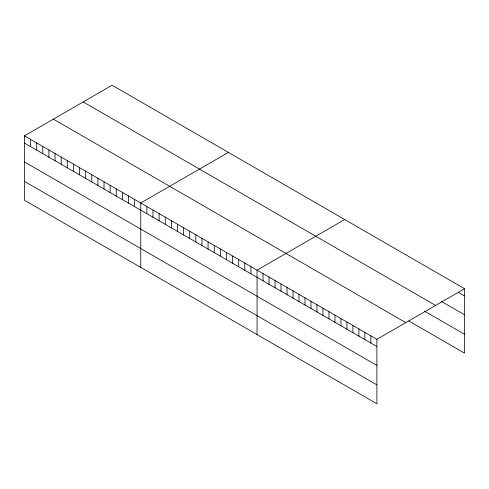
<?xml version="1.0" encoding="UTF-8"?>
<svg xmlns="http://www.w3.org/2000/svg" width="489" height="489" viewBox="0 0 489 489"><rect width="100%" height="100%" fill="white"/><g stroke="black" fill="none" stroke-linecap="round" stroke-linejoin="round"><path stroke-width="0.73" d="M24.45 135.85L376.891 339.329L376.891 403.755L24.45 200.276L24.45 135.85L112.109 85.245L464.55 288.724L464.55 353.15L408.828 320.98M228.412 152.391L140.753 203.002L140.753 267.428M344.721 219.537L257.061 270.148L257.061 334.574M376.891 339.329L464.55 288.724M458.56 292.465L464.55 295.924M441.182 301.316L464.55 314.806M83.179 101.944L435.62 305.423M424.409 311.09L464.55 334.262M53.38 119.151L405.821 322.63M24.45 143.051L376.891 346.53M24.45 161.938L376.891 365.417M24.45 181.395L376.891 384.874M370.9 335.876L370.9 343.076M364.91 332.416L364.91 339.617M358.914 328.956L358.914 336.157M352.924 325.497L352.924 332.697M346.933 322.037L346.933 329.238M340.943 318.577L340.943 325.778M334.953 315.118L334.953 322.318M328.956 311.658L328.956 318.859M322.966 308.198L322.966 315.399M316.976 304.739L316.976 311.939M310.986 301.279L310.986 308.48M304.995 297.825L304.995 305.026M298.999 294.366L298.999 301.566M293.009 290.906L293.009 298.107M287.019 287.446L287.019 294.647M281.028 283.987L281.028 291.187M275.038 280.527L275.038 287.728M269.042 277.067L269.042 284.268M263.051 273.608L263.051 280.808M250.936 266.615L250.936 273.816M244.818 263.082L244.818 270.283M238.699 259.549L238.699 266.749M232.575 256.01L232.575 263.21M226.456 252.477L226.456 259.677M220.331 248.944L220.331 256.144M214.213 245.411L214.213 252.611M208.088 241.878L208.088 249.078M201.969 238.345L201.969 245.545M195.844 234.806L195.844 242.006M189.726 231.273L189.726 238.473M183.607 227.74L183.607 234.94M177.483 224.207L177.483 231.407M171.364 220.673L171.364 227.874M165.239 217.14L165.239 224.341M159.121 213.601L159.121 220.802M152.996 210.068L152.996 217.269M146.877 206.535L146.877 213.736M134.634 199.469L134.634 206.67M128.515 195.93L128.515 203.131M122.391 192.397L122.391 199.598M116.272 188.864L116.272 196.065M110.147 185.331L110.147 192.532M104.029 181.798L104.029 188.998M97.904 178.265L97.904 185.465M91.785 174.726L91.785 181.926M85.661 171.193L85.661 178.393M79.542 167.66L79.542 174.86M73.423 164.127L73.423 171.327M67.299 160.594L67.299 167.794M61.18 157.055L61.18 164.255M55.055 153.522L55.055 160.722M48.937 149.989L48.937 157.189M42.812 146.456L42.812 153.656M36.693 142.922L36.693 150.123M30.569 139.389L30.569 146.59"/></g></svg>
